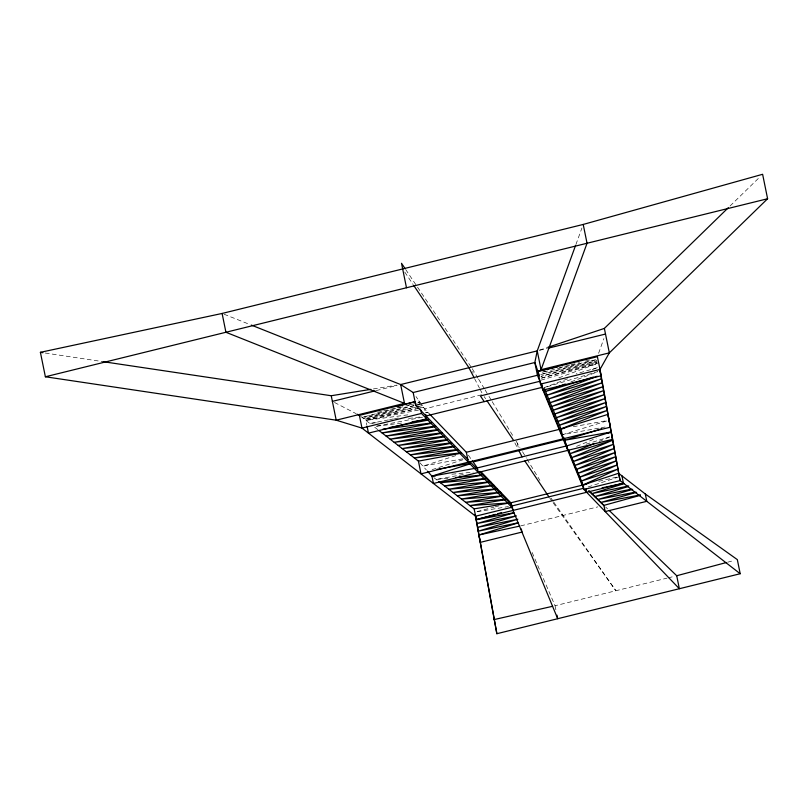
<?xml version="1.0" encoding="UTF-8"?>
<svg xmlns="http://www.w3.org/2000/svg" width="808" height="808" viewBox="0 0 808 808"><rect width="100%" height="100%" fill="white"/><g stroke="black" fill="none" stroke-linecap="round" stroke-linejoin="round"><path stroke-width="0.61" stroke-dasharray="4.04 3.03" d="M598.607 353.298L603.889 338.582M575.912 244.531L581.932 227.987M730.068 205.989L759.985 176.851M599.112 441.481L609.545 437.088M576.569 446.4L596.153 438.229M571.044 381.851L597.657 371.821M567.539 378.881L544.036 387.699L597.587 371.66M592.203 369.63L598.082 367.428L576.306 373.841M558.843 377.851L597.375 363.469M539.582 350.096L546.652 347.733M588.052 487.002L618.443 477.023M432.159 469.63L464.085 459.388M455.783 455.641L422.927 466.135L462.57 458.853M586.093 444.228L609.525 436.845M606.566 421.019L562.994 434.563L600.122 427.907M540.946 380.194L597.344 363.398L541.552 378.114M541.542 378.083L597.102 362.115M727.634 562.196L733.694 560.59M416.413 403.273L361.984 417.372L413.938 405.606M417.615 402.96L420.039 402.334L417.615 402.899M477.134 511.545L493.981 507.161M495.183 506.848L498.788 505.909M542.128 372.195L548.157 370.65M559.015 367.862L569.872 365.075M571.084 364.772L579.528 362.6M585.558 361.055L591.587 359.51M597.092 362.075L540.946 376.356L596.87 360.833L540.32 374.599L596.658 359.55L542.138 372.276M413.949 405.767L363.287 418.382L414.948 407.202M376.276 390.557L397.001 385.446M539.633 350.288L546.844 348.511M481.568 394.829L424.614 408.868L416.029 396.607M520.695 525.877L597.799 506.879M532.149 552.5L555.056 605.737L666.994 578.144M668.206 577.841L674.286 576.346M417.514 406.747L364.58 419.382L416.11 408.757M418.716 406.464L422.332 405.606L416.181 406.929M377.649 412.353L382.487 411.211M383.699 410.919L395.809 408.06M397.021 407.767L400.657 406.909M407.929 405.192L412.767 404.05M598.849 481.285L618.302 476.73M418.574 408.353L365.883 420.392L366.822 425.018M419.796 408.08L423.473 407.242L417.342 408.505M418.504 410.07L365.883 420.392L410.484 414.504M388.406 419.908L369.923 423.523L378.649 422.382M389.638 419.675L393.334 418.948M394.567 418.706L398.253 417.989M425.361 412.696L427.826 412.211L425.351 412.534M422.534 417.201L375.175 426.422L403.485 422.847M573.327 426.715L606.465 420.726M463.348 474.528L436.158 479.427L448.43 478.265M601.364 427.685L605.071 427.018M477.144 511.767L508.495 506.525M373.387 388.941L396.94 385.143M408.585 418.483L422.311 416.686M451.924 474.215L473.165 472.145M45.248 353.035L102.202 361.54M224.089 314.241L249.884 324.513M334.542 402.495L356.146 413.686M360.691 416.362L370.832 424.23M374.771 427.281L377.77 429.614M433.896 477.68L437.845 480.73M605.717 507.101L607.515 508.838M431.038 415.554L424.614 408.868L425.584 413.605M419.918 462.792L426.371 469.963M553.874 502.273L615.888 590.739L552.44 501.788M549.622 497.829L551.733 500.798M468.377 455.167L471.751 460.005M405.697 269.539L416.908 286.244M417.564 287.214L471.569 367.691M404.757 272.064L413.13 284.537M484.184 396.627L485.598 398.728M551.137 498.193L553.187 501.253M478.003 378.215L472.195 368.62L473.094 373.074M478.649 379.275L484.457 388.87M485.103 389.931L488.325 395.264M488.971 396.324L491.557 400.586M492.203 401.657L513.494 436.815M516.08 441.077L519.948 447.46M522.524 451.712L526.382 458.096M527.028 459.156L539.916 480.427M514.847 442.834L517.726 448.42M474.549 378.578L479.487 388.153M480.043 389.214L482.235 393.476M562.075 514.494L562.307 515.625M555.056 605.737L556.015 610.454M517.373 443.208L518.453 448.521M418.887 400.697L419.837 405.323"/><path stroke-width="1.21" d="M575.548 245.511L537.229 350.884L534.835 362.519L537.431 375.266L567.246 447.541M728.331 207.676L604.364 328.412L609.333 352.864L541.057 369.7L587.042 243.248L583.214 224.442L762.621 174.286L767.6 198.748L609.333 352.864L599.99 369.438L620.069 480.598L740.199 573.731L496.859 633.714L475.165 514.575L476.225 519.504L623.443 483.214L621.948 475.872M594.476 443.43L570.125 453.672L612.615 440.239L571.741 457.591L613.353 444.37L573.357 461.499L614.1 448.49L574.973 465.418L614.848 452.621L576.589 469.327L615.595 456.752L578.195 473.246L616.342 460.873L579.811 477.154L617.09 465.004L581.427 481.073L617.837 469.135L583.043 484.982L510.818 502.788L474.134 508.868L438.805 481.477M607.666 433.421L611.121 431.987L599.607 368.963M597.193 376.225L547.137 395.193L601.394 378.851L548.683 398.94L602.111 382.8L550.228 402.687L602.829 386.759L551.773 406.434L603.536 390.708L553.318 410.181L604.253 394.668L554.864 413.928L604.97 398.617L556.409 417.685L605.687 402.576L557.954 421.433L606.394 406.525L559.5 425.18L607.111 410.474L561.045 428.927L466.347 452.268L429.836 414.302M565.257 384.032L545.582 391.446L593.496 377.053M547.824 347.339L604.364 328.412M427.432 471.145L431.937 476.154L470.074 463.863M601.718 428.725L564.943 440.209L611.121 431.987L612.615 439.32L433.431 483.487L431.937 476.154L477.306 467.933L566.903 445.844L611.121 431.987L620.069 480.598L583.962 489.496L540.481 384.103L537.896 371.357L597.395 356.692L599.99 369.438L540.481 384.103M623.806 483.74L591.789 493.637L628.705 485.951M521.332 528.987L521.958 532.088L480.346 542.35L478.861 535.007L518.08 522.917M627.745 486.689L594.819 496.566L631.422 489.173M632.715 489.345L597.849 499.495L635.361 492.143M513.777 512.918L476.791 523.584L516.403 515.898L477.478 527.392L517.837 519.221L478.164 531.199L518.059 522.806M636.643 492.314L600.889 502.435L640.37 494.92M495.425 514.342L476.104 519.776L513.757 512.797M497.839 513.666L501.465 512.646M588.749 490.698L603.919 505.364L640.431 495.314M397.061 406.576L415.251 401.677M609.313 510.575L676.72 575.74L726.422 562.52M496.859 633.714L475.629 516.201L361.984 428.099L336.209 420.19L45.379 376.77L40.4 352.318L222.109 313.454L583.214 224.442M45.379 376.77L767.6 198.748M332.381 401.374L375.053 390.86M548.036 348.218L605.505 334.047M251.278 325.069L400.657 384.547L413.171 392.516L534.835 362.519L539.421 375.781M541.057 369.7L537.229 350.884L400.657 384.547L404.485 403.364L336.209 420.19L331.229 395.738L102.808 361.631M357.227 414.241L359.388 415.363L415.251 401.596M413.171 392.516L415.756 405.252L537.431 375.266M539.916 381.275L480.406 395.94L484.224 401.637M556.975 615.181L557.692 618.716L511.737 507.303L421.483 413.433L361.984 428.099L359.388 415.363M426.058 415.969L542.39 387.295M473.236 461.903L563.449 439.663M480.659 471.418L510.818 502.788L512.11 505.919L583.346 488.355M586.689 484.133L583.043 484.982L568.327 449.299M493.991 619.605L552.611 606.293M537.896 371.357L557.399 366.984M478.861 535.007L519.463 526.149M602.01 487.86L623.705 483.204M390.234 427.422L428.129 420.069M431.3 423.412L382.043 432.926L435.674 426.19M434.603 426.735L386.083 436.057L437.724 429.664M437.764 430.068L390.133 439.188L442.138 432.846M442.168 433.179L394.173 442.319L444.057 436.33M444.097 436.754L398.213 445.45L447.359 439.643M447.4 440.067L402.253 448.591L450.531 442.976M451.793 443.178L406.293 451.723L453.692 446.309M454.965 446.521L410.333 454.854L456.995 449.622M458.257 449.834L414.373 457.984L460.156 452.955M378.77 430.381L418.423 461.126L461.429 453.177M437.158 469.367L470.004 463.378M564.731 428.26L561.045 428.927L544.43 388.628M481.588 475.336L440.38 482.699L484.891 478.619M484.921 478.821L444.592 485.972L490.709 481.871L448.814 489.234L494.062 485.356L453.036 492.506L497.415 488.85L457.257 495.779L500.768 492.335L461.479 499.051L501.606 496.011M501.637 496.233L465.691 502.324L505.01 499.475M505.04 499.708L469.913 505.596L510.818 502.788L511.737 507.303L475.629 516.201L474.134 508.868M331.229 395.738L370.902 389.345M412.1 421.746L428.099 419.685M382.962 429.159L431.26 423.018M431.937 476.154L435.684 475.791M455.793 477.568L481.558 475.134M40.4 352.318L42.895 352.692M404.485 403.364L225.927 332.27L222.109 313.454M676.72 575.74L679.366 588.729L583.962 489.496L583.043 484.982L618.575 473.256L645.299 493.981L737.33 559.621L740.199 573.731M589.204 491.183L603.99 505.707M415.756 405.252L468.034 459.621M469.781 461.439L477.649 469.63M479.366 471.418L511.161 504.485M472.438 460.974L477.306 467.933L478.225 472.448M405.01 268.519L401.515 263.297L406.485 287.759M413.827 285.577L468.943 367.711L474.003 377.518M487.002 400.819L513.696 440.602M524.857 461.004L548.915 496.839M518.888 450.652L522.099 456.894M568.196 449.844L583.386 486.679M564.166 437.956L567.822 450.359M645.299 493.981L646.794 501.314L605.182 511.575L603.919 505.364M599.718 368.832L601.132 375.781L542.966 390.113L541.623 383.507M585.952 488.901L586.638 492.284M564.661 439.37L565.418 443.127M563.065 438.845L561.045 428.927L607.828 414.433L610.414 427.169L421.008 473.862L418.423 461.126M512.11 505.919L513.029 510.434M466.347 452.268L468.367 462.186M425.735 414.383L426.634 418.796L368.468 433.128L367.054 426.18M420.776 409.959L421.483 413.433"/></g></svg>
